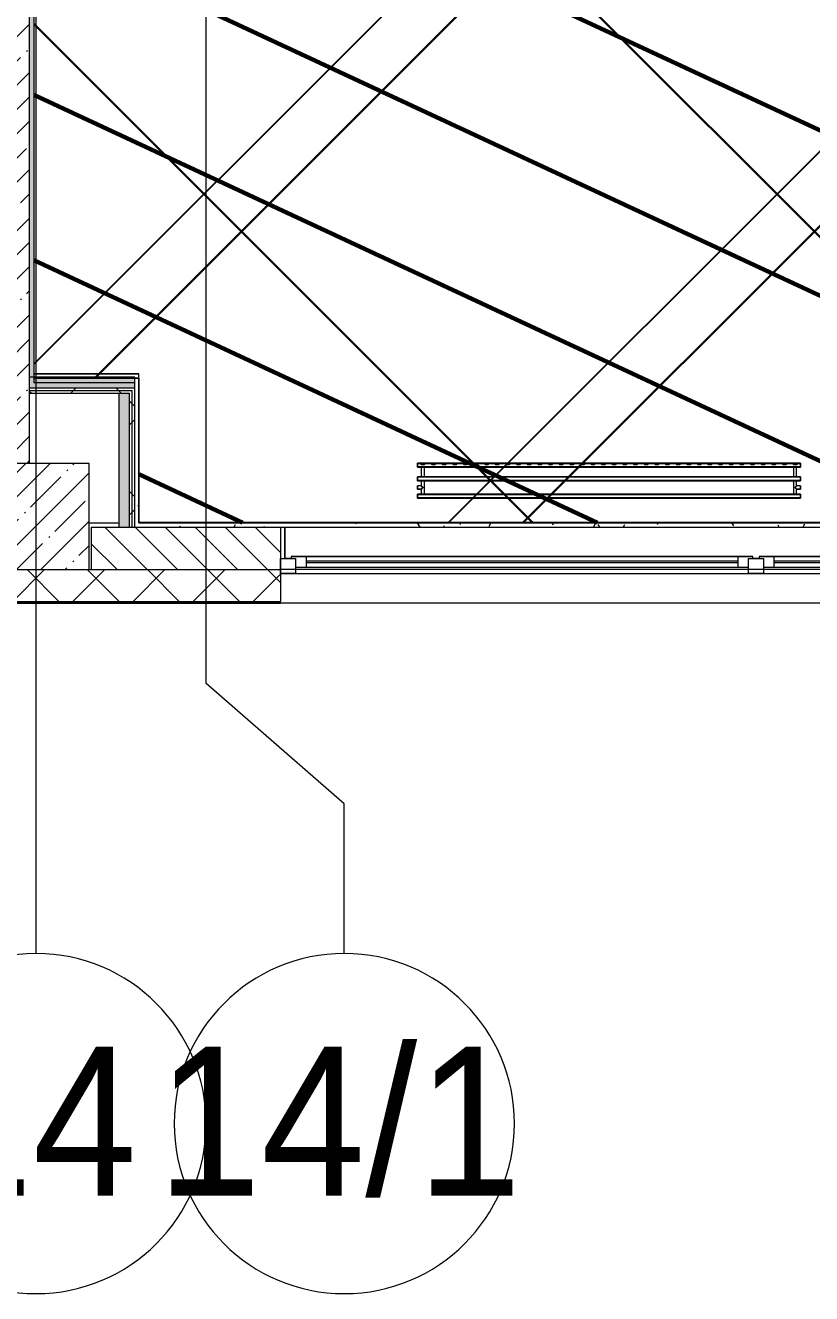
# Model space of a CAD drawing. Header units: millimetres. Extents: x -164500 to 426394, y -23753 to 102118.
# Drawn here: x 196382 to 200079, y -3507 to 2460 of the extents above; entities that cross this region are included whole.
import ezdxf

# ---------------------------------------------------------------- set-up
doc = ezdxf.new("R2010")
doc.units = ezdxf.units.MM
for name, color, linetype, lineweight in [('0) шлифовка', 5, 'Continuous', 60), ('5.3) Л-7 Линолеум 4 вып', 230, 'Continuous', 30), ('A-FLOR', 7, 'Continuous', 9), ('A-GLAZ', 7, 'Continuous', 9), ('A-GLAZ-1', 7, 'Continuous', 5), ('A-WALL', 7, 'Continuous', 5), ('I-WALL', 7, 'Continuous', 5), ('S-COLS', 7, 'Continuous', 9), ('S-COLS-1', 7, 'Continuous', 5), ('Оси', 7, 'Continuous', 9), ('Оси-1', 7, 'Continuous', 20)]:
    doc.layers.add(name, color=color, linetype=linetype, lineweight=lineweight)
for name, color, linetype in [('2) защита вин плитк', 6, 'Continuous'), ('3.1) Наливной пол', 3, 'Continuous'), ('3.2.3) Нал-ой пол 4 вып', 3, 'Continuous')]:
    doc.layers.add(name, color=color, linetype=linetype)
for name, color, linetype, lineweight, true_color in [('A-WALL-1', 9, 'Continuous', 5, 0x808080), ('A-WALL-FNSH-1', 9, 'Continuous', 5, 0x808080), ('M-EQPM-1', 7, 'Continuous', 9, 0xb2b2b2)]:
    doc.layers.add(name, color=color, linetype=linetype, lineweight=lineweight, true_color=true_color)
doc.styles.add('Arial', font='arial.ttf', dxfattribs={"width": 0.9, "height": 700})
pattern_1 = [(0, (148772.123, -0.94), (243.84, 60.96), [20.117, -162.763, 20.117, -162.763, -975.36]), (0, (148772.123, -0.94), (243.84, 60.96), [-365.76, 20.117, -345.643, 20.117, -162.763, -426.72]), (0, (148772.123, -0.94), (243.84, 60.96), [-914.4, 20.117, -101.803, 20.117, -284.683]), (120, (148863.563, 29.54), (-174.71291, 180.691634), [20.117, -162.763, 20.117, -162.763, -975.36]), (120, (148863.563, 29.54), (-174.71291, 180.691634), [-365.76, 20.117, -345.643, 20.117, -162.763, -426.72]), (120, (148863.563, 29.54), (-174.71291, 180.691634), [-914.4, 20.117, -101.803, 20.117, -284.683]), (240, (148894.043, 151.46), (-69.12709, -241.651634), [20.117, -162.763, 20.117, -162.763, -975.36]), (240, (148894.043, 151.46), (-69.12709, -241.651634), [-365.76, 20.117, -345.643, 20.117, -162.763, -426.72]), (240, (148894.043, 151.46), (-69.12709, -241.651634), [-914.4, 20.117, -101.803, 20.117, -284.683])]
pattern_2 = [(45, (148772.12, -0.94), (-212.132, 212.132), []), (135, (148772.12, -0.94), (-212.132, -212.132), [])]
pattern_3 = [(45, (148903.1, 14959), (-1347.04, 1347.04), [])]

# ---------------------------------------------------------------- blocks, each defined once
blk = doc.blocks.new('radiator_prado_classic_z_tip_30_po exemplyaru - Classic Z Тип 30-500-V460-Объем проектирования 2 этажа')
at = {"layer": 'M-EQPM-1'}
for p, q in [((0, 228), (0, 210)), ((1800, 228), (0, 228)), ((0, 210), (0, 228)), ((0, 228), (12.5, 228)), ((0, 210), (1800, 210)), ((17.8, 210), (0, 210)), ((12.5, 228), (37.5, 228)), ((37.5, 228), (12.5, 228)), ((12.5, 228), (37.5, 228)), ((12.5, 228), (17.5, 223)), ((12.5, 228), (17.5, 223)), ((32.5, 223), (17.5, 223)), ((17.5, 223), (32.5, 223)), ((17.5, 210), (17.5, 164)), ((17.5, 210), (17.5, 164)), ((17.8, 210), (17.5, 210)), ((17.5, 210), (17.8, 210)), ((17.8, 210), (17.5, 210)), ((17.5, 210), (32.5, 210)), ((23.1, 210), (17.8, 210)), ((17.8, 210), (18.5, 210)), ((32.2, 210), (17.8, 210)), ((18.5, 210), (21.2, 210)), ((21.2, 210), (25, 210)), ((26.9, 210), (23.1, 210)), ((25, 210), (26.9, 210)), ((30.3, 210), (26.9, 210)), ((26.9, 210), (30.3, 210)), ((31.5, 210), (30.3, 210)), ((30.3, 210), (32.2, 210)), ((32.2, 210), (31.5, 210)), ((32.5, 210), (32.2, 210)), ((32.2, 210), (32.5, 210)), ((32.5, 210), (32.2, 210)), ((1767.8, 210), (32.2, 210)), ((32.5, 223), (37.5, 228)), ((37.5, 228), (32.5, 223)), ((32.5, 164), (32.5, 210)), ((32.5, 164), (32.5, 210)), ((37.5, 228), (62.5, 228)), ((62.5, 228), (87.5, 228)), ((87.5, 228), (62.5, 228)), ((62.5, 228), (87.5, 228)), ((62.5, 228), (67.5, 223)), ((62.5, 228), (67.5, 223)), ((82.5, 223), (67.5, 223)), ((67.5, 223), (82.5, 223)), ((82.5, 223), (87.5, 228)), ((87.5, 228), (82.5, 223)), ((87.5, 228), (112.5, 228)), ((112.5, 228), (137.5, 228)), ((137.5, 228), (112.5, 228)), ((112.5, 228), (137.5, 228)), ((112.5, 228), (117.5, 223)), ((112.5, 228), (117.5, 223)), ((132.5, 223), (117.5, 223)), ((117.5, 223), (132.5, 223)), ((132.5, 223), (137.5, 228)), ((137.5, 228), (132.5, 223)), ((137.5, 228), (162.5, 228)), ((162.5, 228), (187.5, 228)), ((187.5, 228), (162.5, 228)), ((162.5, 228), (187.5, 228)), ((162.5, 228), (167.5, 223)), ((162.5, 228), (167.5, 223)), ((182.5, 223), (167.5, 223)), ((167.5, 223), (182.5, 223)), ((182.5, 223), (187.5, 228)), ((187.5, 228), (182.5, 223)), ((187.5, 228), (212.5, 228)), ((212.5, 228), (237.5, 228)), ((237.5, 228), (212.5, 228)), ((212.5, 228), (237.5, 228)), ((212.5, 228), (217.5, 223)), ((212.5, 228), (217.5, 223)), ((232.5, 223), (217.5, 223)), ((217.5, 223), (232.5, 223)), ((232.5, 223), (237.5, 228)), ((237.5, 228), (232.5, 223)), ((237.5, 228), (262.5, 228)), ((262.5, 228), (287.5, 228)), ((287.5, 228), (262.5, 228)), ((262.5, 228), (287.5, 228)), ((262.5, 228), (267.5, 223)), ((262.5, 228), (267.5, 223)), ((282.5, 223), (267.5, 223)), ((267.5, 223), (282.5, 223)), ((282.5, 223), (287.5, 228)), ((287.5, 228), (282.5, 223)), ((287.5, 228), (312.5, 228)), ((312.5, 228), (337.5, 228)), ((337.5, 228), (312.5, 228)), ((312.5, 228), (337.5, 228)), ((312.5, 228), (317.5, 223)), ((312.5, 228), (317.5, 223)), ((332.5, 223), (317.5, 223)), ((317.5, 223), (332.5, 223)), ((332.5, 223), (337.5, 228)), ((337.5, 228), (332.5, 223)), ((337.5, 228), (362.5, 228)), ((362.5, 228), (387.5, 228)), ((387.5, 228), (362.5, 228)), ((362.5, 228), (387.5, 228)), ((362.5, 228), (367.5, 223)), ((362.5, 228), (367.5, 223)), ((382.5, 223), (367.5, 223)), ((367.5, 223), (382.5, 223)), ((382.5, 223), (387.5, 228)), ((387.5, 228), (382.5, 223)), ((387.5, 228), (412.5, 228)), ((412.5, 228), (437.5, 228)), ((437.5, 228), (412.5, 228)), ((412.5, 228), (437.5, 228)), ((412.5, 228), (417.5, 223)), ((412.5, 228), (417.5, 223)), ((432.5, 223), (417.5, 223)), ((417.5, 223), (432.5, 223)), ((432.5, 223), (437.5, 228)), ((437.5, 228), (432.5, 223)), ((437.5, 228), (462.5, 228)), ((462.5, 228), (487.5, 228)), ((487.5, 228), (462.5, 228)), ((462.5, 228), (487.5, 228)), ((462.5, 228), (467.5, 223)), ((462.5, 228), (467.5, 223)), ((482.5, 223), (467.5, 223)), ((467.5, 223), (482.5, 223)), ((482.5, 223), (487.5, 228)), ((487.5, 228), (482.5, 223)), ((487.5, 228), (512.5, 228)), ((512.5, 228), (537.5, 228)), ((537.5, 228), (512.5, 228)), ((512.5, 228), (537.5, 228)), ((512.5, 228), (517.5, 223)), ((512.5, 228), (517.5, 223)), ((532.5, 223), (517.5, 223)), ((517.5, 223), (532.5, 223)), ((532.5, 223), (537.5, 228)), ((537.5, 228), (532.5, 223)), ((537.5, 228), (562.5, 228)), ((562.5, 228), (587.5, 228)), ((587.5, 228), (562.5, 228)), ((562.5, 228), (587.5, 228)), ((562.5, 228), (567.5, 223)), ((562.5, 228), (567.5, 223)), ((582.5, 223), (567.5, 223)), ((567.5, 223), (582.5, 223)), ((582.5, 223), (587.5, 228)), ((587.5, 228), (582.5, 223)), ((587.5, 228), (612.5, 228)), ((612.5, 228), (637.5, 228)), ((637.5, 228), (612.5, 228)), ((612.5, 228), (637.5, 228)), ((612.5, 228), (617.5, 223)), ((612.5, 228), (617.5, 223)), ((632.5, 223), (617.5, 223)), ((617.5, 223), (632.5, 223)), ((632.5, 223), (637.5, 228)), ((637.5, 228), (632.5, 223)), ((637.5, 228), (662.5, 228)), ((662.5, 228), (687.5, 228)), ((687.5, 228), (662.5, 228)), ((662.5, 228), (687.5, 228)), ((662.5, 228), (667.5, 223)), ((662.5, 228), (667.5, 223)), ((682.5, 223), (667.5, 223)), ((667.5, 223), (682.5, 223)), ((682.5, 223), (687.5, 228)), ((687.5, 228), (682.5, 223)), ((687.5, 228), (712.5, 228)), ((712.5, 228), (737.5, 228)), ((737.5, 228), (712.5, 228)), ((712.5, 228), (737.5, 228)), ((712.5, 228), (717.5, 223)), ((712.5, 228), (717.5, 223)), ((732.5, 223), (717.5, 223)), ((717.5, 223), (732.5, 223)), ((732.5, 223), (737.5, 228)), ((737.5, 228), (732.5, 223)), ((737.5, 228), (762.5, 228)), ((762.5, 228), (787.5, 228)), ((787.5, 228), (762.5, 228)), ((762.5, 228), (787.5, 228)), ((762.5, 228), (767.5, 223)), ((762.5, 228), (767.5, 223)), ((782.5, 223), (767.5, 223)), ((767.5, 223), (782.5, 223)), ((782.5, 223), (787.5, 228)), ((787.5, 228), (782.5, 223)), ((787.5, 228), (812.5, 228)), ((812.5, 228), (837.5, 228)), ((837.5, 228), (812.5, 228)), ((812.5, 228), (837.5, 228)), ((812.5, 228), (817.5, 223)), ((812.5, 228), (817.5, 223)), ((832.5, 223), (817.5, 223)), ((817.5, 223), (832.5, 223)), ((832.5, 223), (837.5, 228)), ((837.5, 228), (832.5, 223)), ((837.5, 228), (862.5, 228)), ((862.5, 228), (887.5, 228)), ((887.5, 228), (862.5, 228)), ((862.5, 228), (887.5, 228)), ((862.5, 228), (867.5, 223)), ((862.5, 228), (867.5, 223)), ((882.5, 223), (867.5, 223)), ((867.5, 223), (882.5, 223)), ((882.5, 223), (887.5, 228)), ((887.5, 228), (882.5, 223)), ((887.5, 228), (912.5, 228)), ((912.5, 228), (937.5, 228)), ((937.5, 228), (912.5, 228)), ((912.5, 228), (937.5, 228)), ((912.5, 228), (917.5, 223)), ((912.5, 228), (917.5, 223)), ((932.5, 223), (917.5, 223)), ((917.5, 223), (932.5, 223)), ((932.5, 223), (937.5, 228)), ((937.5, 228), (932.5, 223)), ((937.5, 228), (962.5, 228)), ((962.5, 228), (987.5, 228)), ((987.5, 228), (962.5, 228)), ((962.5, 228), (987.5, 228)), ((962.5, 228), (967.5, 223)), ((962.5, 228), (967.5, 223)), ((982.5, 223), (967.5, 223)), ((967.5, 223), (982.5, 223)), ((982.5, 223), (987.5, 228)), ((987.5, 228), (982.5, 223)), ((987.5, 228), (1012.5, 228)), ((1012.5, 228), (1037.5, 228)), ((1037.5, 228), (1012.5, 228)), ((1012.5, 228), (1037.5, 228)), ((1012.5, 228), (1017.5, 223)), ((1012.5, 228), (1017.5, 223)), ((1032.5, 223), (1017.5, 223)), ((1017.5, 223), (1032.5, 223)), ((1032.5, 223), (1037.5, 228)), ((1037.5, 228), (1032.5, 223)), ((1037.5, 228), (1062.5, 228)), ((1062.5, 228), (1087.5, 228)), ((1087.5, 228), (1062.5, 228)), ((1062.5, 228), (1087.5, 228)), ((1062.5, 228), (1067.5, 223)), ((1062.5, 228), (1067.5, 223)), ((1082.5, 223), (1067.5, 223)), ((1067.5, 223), (1082.5, 223)), ((1082.5, 223), (1087.5, 228)), ((1087.5, 228), (1082.5, 223)), ((1087.5, 228), (1112.5, 228)), ((1112.5, 228), (1137.5, 228)), ((1137.5, 228), (1112.5, 228)), ((1112.5, 228), (1137.5, 228)), ((1112.5, 228), (1117.5, 223)), ((1112.5, 228), (1117.5, 223)), ((1132.5, 223), (1117.5, 223)), ((1117.5, 223), (1132.5, 223)), ((1132.5, 223), (1137.5, 228)), ((1137.5, 228), (1132.5, 223)), ((1137.5, 228), (1162.5, 228)), ((1162.5, 228), (1187.5, 228)), ((1187.5, 228), (1162.5, 228)), ((1162.5, 228), (1187.5, 228)), ((1162.5, 228), (1167.5, 223)), ((1162.5, 228), (1167.5, 223)), ((1182.5, 223), (1167.5, 223)), ((1167.5, 223), (1182.5, 223)), ((1182.5, 223), (1187.5, 228)), ((1187.5, 228), (1182.5, 223)), ((1187.5, 228), (1212.5, 228)), ((1212.5, 228), (1237.5, 228)), ((1237.5, 228), (1212.5, 228)), ((1212.5, 228), (1237.5, 228)), ((1212.5, 228), (1217.5, 223)), ((1212.5, 228), (1217.5, 223)), ((1232.5, 223), (1217.5, 223)), ((1217.5, 223), (1232.5, 223)), ((1232.5, 223), (1237.5, 228)), ((1237.5, 228), (1232.5, 223)), ((1237.5, 228), (1262.5, 228)), ((1262.5, 228), (1287.5, 228)), ((1287.5, 228), (1262.5, 228)), ((1262.5, 228), (1287.5, 228)), ((1262.5, 228), (1267.5, 223)), ((1262.5, 228), (1267.5, 223)), ((1282.5, 223), (1267.5, 223)), ((1267.5, 223), (1282.5, 223)), ((1282.5, 223), (1287.5, 228)), ((1287.5, 228), (1282.5, 223)), ((1287.5, 228), (1312.5, 228)), ((1312.5, 228), (1337.5, 228)), ((1337.5, 228), (1312.5, 228)), ((1312.5, 228), (1337.5, 228)), ((1312.5, 228), (1317.5, 223)), ((1312.5, 228), (1317.5, 223)), ((1332.5, 223), (1317.5, 223)), ((1317.5, 223), (1332.5, 223)), ((1332.5, 223), (1337.5, 228)), ((1337.5, 228), (1332.5, 223)), ((1337.5, 228), (1362.5, 228)), ((1362.5, 228), (1387.5, 228)), ((1387.5, 228), (1362.5, 228)), ((1362.5, 228), (1387.5, 228)), ((1362.5, 228), (1367.5, 223)), ((1362.5, 228), (1367.5, 223)), ((1382.5, 223), (1367.5, 223)), ((1367.5, 223), (1382.5, 223)), ((1382.5, 223), (1387.5, 228)), ((1387.5, 228), (1382.5, 223)), ((1387.5, 228), (1412.5, 228)), ((1412.5, 228), (1437.5, 228)), ((1437.5, 228), (1412.5, 228)), ((1412.5, 228), (1437.5, 228)), ((1412.5, 228), (1417.5, 223)), ((1412.5, 228), (1417.5, 223)), ((1432.5, 223), (1417.5, 223)), ((1417.5, 223), (1432.5, 223)), ((1432.5, 223), (1437.5, 228)), ((1437.5, 228), (1432.5, 223)), ((1437.5, 228), (1462.5, 228)), ((1462.5, 228), (1487.5, 228)), ((1487.5, 228), (1462.5, 228)), ((1462.5, 228), (1487.5, 228)), ((1462.5, 228), (1467.5, 223)), ((1462.5, 228), (1467.5, 223)), ((1482.5, 223), (1467.5, 223)), ((1467.5, 223), (1482.5, 223)), ((1482.5, 223), (1487.5, 228)), ((1487.5, 228), (1482.5, 223)), ((1487.5, 228), (1512.5, 228)), ((1512.5, 228), (1537.5, 228)), ((1537.5, 228), (1512.5, 228)), ((1512.5, 228), (1537.5, 228)), ((1512.5, 228), (1517.5, 223)), ((1512.5, 228), (1517.5, 223)), ((1532.5, 223), (1517.5, 223)), ((1517.5, 223), (1532.5, 223)), ((1532.5, 223), (1537.5, 228)), ((1537.5, 228), (1532.5, 223)), ((1537.5, 228), (1562.5, 228)), ((1562.5, 228), (1587.5, 228)), ((1587.5, 228), (1562.5, 228)), ((1562.5, 228), (1587.5, 228)), ((1562.5, 228), (1567.5, 223)), ((1562.5, 228), (1567.5, 223)), ((1582.5, 223), (1567.5, 223)), ((1567.5, 223), (1582.5, 223)), ((1582.5, 223), (1587.5, 228)), ((1587.5, 228), (1582.5, 223)), ((1587.5, 228), (1610.9, 228)), ((1612.5, 228), (1637.5, 228)), ((1637.5, 228), (1612.5, 228)), ((1612.5, 228), (1637.5, 228)), ((1612.5, 228), (1617.5, 223)), ((1612.5, 228), (1617.5, 223)), ((1632.5, 223), (1617.5, 223)), ((1617.5, 223), (1632.5, 223)), ((1632.5, 223), (1637.5, 228)), ((1637.5, 228), (1632.5, 223)), ((1637.5, 228), (1662.5, 228)), ((1662.5, 228), (1687.5, 228)), ((1687.5, 228), (1662.5, 228)), ((1662.5, 228), (1687.5, 228)), ((1662.5, 228), (1667.5, 223)), ((1662.5, 228), (1667.5, 223)), ((1682.5, 223), (1667.5, 223)), ((1667.5, 223), (1682.5, 223)), ((1682.5, 223), (1687.5, 228)), ((1687.5, 228), (1682.5, 223)), ((1687.5, 228), (1712.5, 228)), ((1712.5, 228), (1737.5, 228)), ((1737.5, 228), (1712.5, 228)), ((1712.5, 228), (1737.5, 228)), ((1712.5, 228), (1717.5, 223)), ((1712.5, 228), (1717.5, 223)), ((1732.5, 223), (1717.5, 223)), ((1717.5, 223), (1732.5, 223)), ((1732.5, 223), (1737.5, 228)), ((1737.5, 228), (1732.5, 223)), ((1737.5, 228), (1762.5, 228)), ((1762.5, 228), (1787.5, 228)), ((1787.5, 228), (1762.5, 228)), ((1762.5, 228), (1787.5, 228)), ((1762.5, 228), (1767.5, 223)), ((1762.5, 228), (1767.5, 223)), ((1782.5, 223), (1767.5, 223)), ((1767.5, 223), (1782.5, 223)), ((1767.5, 210), (1767.5, 164)), ((1767.5, 210), (1767.5, 164)), ((1767.8, 210), (1767.5, 210)), ((1767.5, 210), (1782.5, 210)), ((1767.8, 210), (1767.5, 210)), ((1767.5, 210), (1767.8, 210)), ((1778.7, 210), (1767.8, 210)), ((1768.5, 210), (1767.8, 210)), ((1767.8, 210), (1768.5, 210)), ((1769.7, 210), (1768.5, 210)), ((1768.5, 210), (1769.7, 210)), ((1771.2, 210), (1769.7, 210)), ((1769.7, 210), (1773.1, 210)), ((1775, 210), (1771.2, 210)), ((1773.1, 210), (1776.9, 210)), ((1778.7, 210), (1775, 210)), ((1776.9, 210), (1782.2, 210)), ((1781.5, 210), (1778.7, 210)), ((1781.5, 210), (1778.7, 210)), ((1782.2, 210), (1781.5, 210)), ((1782.2, 210), (1781.5, 210)), ((1782.5, 210), (1782.2, 210)), ((1782.5, 210), (1782.2, 210)), ((1782.2, 210), (1782.5, 210)), ((1800, 210), (1782.2, 210)), ((1782.5, 223), (1787.5, 228)), ((1787.5, 228), (1782.5, 223)), ((1782.5, 164), (1782.5, 210)), ((1782.5, 164), (1782.5, 210)), ((1787.5, 228), (1800, 228)), ((1800, 210), (1800, 228)), ((1800, 228), (1800, 210)), ((1800, 164), (0, 164)), ((0, 164), (0, 146)), ((0, 146), (0, 164)), ((0, 164), (17.8, 164)), ((0, 146), (1800, 146)), ((18.5, 146), (0, 146)), ((17.5, 121.5), (0, 121.5)), ((17.5, 121.5), (0, 121.5)), ((0, 121.5), (0, 120.5)), ((0, 106.5), (0, 121.5)), ((0, 120.5), (0, 107.5)), ((0, 120.5), (0, 119.3)), ((0, 114), (0, 120.5)), ((0, 120.5), (0, 120.5)), ((17.8, 164), (17.5, 164)), ((17.5, 164), (17.8, 164)), ((17.8, 164), (17.5, 164)), ((17.5, 164), (32.5, 164)), ((17.5, 146), (17.5, 121.5)), ((17.5, 146), (17.5, 121.5)), ((17.5, 146), (18.5, 146)), ((18.5, 146), (17.5, 146)), ((17.5, 146), (18.5, 146)), ((32.5, 146), (17.5, 146)), ((18.5, 164), (17.8, 164)), ((17.8, 164), (32.2, 164)), ((19.7, 164), (17.8, 164)), ((21.2, 164), (18.5, 164)), ((18.5, 146), (19.7, 146)), ((32.2, 146), (18.5, 146)), ((18.5, 146), (32.2, 146)), ((32.2, 164), (19.7, 164)), ((19.7, 146), (23.1, 146)), ((25, 164), (21.2, 164)), ((23.1, 146), (26.9, 146)), ((28.7, 164), (25, 164)), ((26.9, 146), (30.3, 146)), ((31.5, 164), (28.7, 164)), ((30.3, 146), (32.2, 146)), ((32.2, 164), (31.5, 164)), ((32.5, 164), (32.2, 164)), ((32.2, 164), (32.5, 164)), ((32.5, 164), (32.2, 164)), ((32.2, 164), (1767.8, 164)), ((32.2, 146), (32.5, 146)), ((32.5, 146), (32.2, 146)), ((32.2, 146), (32.5, 146)), ((1767.8, 146), (32.2, 146)), ((32.5, 82), (32.5, 146)), ((32.5, 82), (32.5, 146)), ((1767.8, 164), (1767.5, 164)), ((1767.5, 164), (1782.5, 164)), ((1767.8, 164), (1767.5, 164)), ((1767.5, 164), (1767.8, 164)), ((1767.5, 146), (1767.5, 82)), ((1767.5, 146), (1767.5, 82)), ((1767.5, 146), (1767.8, 146)), ((1782.5, 146), (1767.5, 146)), ((1767.5, 146), (1767.8, 146)), ((1767.8, 146), (1767.5, 146)), ((1769.7, 164), (1767.8, 164)), ((1773.1, 164), (1767.8, 164)), ((1767.8, 164), (1782.2, 164)), ((1767.8, 146), (1771.2, 146)), ((1767.8, 146), (1768.5, 146)), ((1781.5, 146), (1767.8, 146)), ((1768.5, 146), (1769.7, 146)), ((1782.2, 164), (1769.7, 164)), ((1769.7, 146), (1773.1, 146)), ((1771.2, 146), (1775, 146)), ((1776.9, 164), (1773.1, 164)), ((1773.1, 146), (1775, 146)), ((1775, 146), (1780.3, 146)), ((1775, 146), (1776.9, 146)), ((1778.7, 164), (1776.9, 164)), ((1776.9, 146), (1780.3, 146)), ((1780.3, 164), (1778.7, 164)), ((1781.5, 164), (1780.3, 164)), ((1780.3, 146), (1781.5, 146)), ((1780.3, 146), (1781.5, 146)), ((1782.2, 164), (1781.5, 164)), ((1781.5, 146), (1782.5, 146)), ((1781.5, 146), (1782.5, 146)), ((1782.5, 146), (1781.5, 146)), ((1800, 146), (1781.5, 146)), ((1782.5, 164), (1782.2, 164)), ((1782.5, 164), (1782.2, 164)), ((1782.2, 164), (1782.5, 164)), ((1782.2, 164), (1800, 164)), ((1782.5, 121.5), (1782.5, 146)), ((1782.5, 121.5), (1782.5, 146)), ((1800, 121.5), (1782.5, 121.5)), ((1800, 121.5), (1782.5, 121.5)), ((1800, 146), (1800, 164)), ((1800, 164), (1800, 146)), ((1800, 121.5), (1800, 106.5)), ((1800, 120.5), (1800, 121.5)), ((1800, 121.5), (1800, 120.5)), ((1800, 120.5), (1800, 121.5)), ((1800, 107.5), (1800, 120.5)), ((1800, 120.5), (1800, 107.5)), ((1800, 107.5), (1800, 120.5)), ((0, 119.3), (0, 117.8)), ((0, 117.8), (0, 114)), ((0, 114), (0, 110.3)), ((0, 107.5), (0, 114)), ((0, 110.3), (0, 108.7)), ((0, 108.7), (0, 107.5)), ((0, 107.5), (0, 106.5)), ((0, 107.5), (0, 107.5)), ((0, 106.5), (17.5, 106.5)), ((0, 106.5), (17.5, 106.5)), ((1800, 82), (0, 82)), ((0, 82), (0, 64)), ((0, 64), (0, 82)), ((0, 82), (18.5, 82)), ((1800, 64), (0, 64)), ((0, 64), (1800, 64)), ((17.5, 106.5), (17.5, 82)), ((17.5, 106.5), (17.5, 82)), ((18.5, 82), (17.5, 82)), ((17.5, 82), (18.5, 82)), ((18.5, 82), (17.5, 82)), ((17.5, 82), (32.5, 82)), ((19.7, 82), (18.5, 82)), ((18.5, 82), (19.7, 82)), ((32.2, 82), (18.5, 82)), ((23.1, 82), (19.7, 82)), ((19.7, 82), (25, 82)), ((26.9, 82), (23.1, 82)), ((25, 82), (30.3, 82)), ((30.3, 82), (26.9, 82)), ((32.2, 82), (30.3, 82)), ((30.3, 82), (32.2, 82)), ((32.5, 82), (32.2, 82)), ((32.2, 82), (32.5, 82)), ((32.5, 82), (32.2, 82)), ((32.2, 82), (1767.8, 82)), ((1767.8, 82), (1767.5, 82)), ((1767.5, 82), (1782.5, 82)), ((1767.8, 82), (1767.5, 82)), ((1767.5, 82), (1767.8, 82)), ((1778.7, 82), (1767.8, 82)), ((1769.7, 82), (1767.8, 82)), ((1767.8, 82), (1781.5, 82)), ((1773.1, 82), (1769.7, 82)), ((1778.7, 82), (1773.1, 82)), ((1781.5, 82), (1778.7, 82)), ((1780.3, 82), (1778.7, 82)), ((1781.5, 82), (1780.3, 82)), ((1782.5, 82), (1781.5, 82)), ((1782.5, 82), (1781.5, 82)), ((1781.5, 82), (1782.5, 82)), ((1781.5, 82), (1800, 82)), ((1782.5, 82), (1782.5, 106.5)), ((1782.5, 106.5), (1800, 106.5)), ((1782.5, 82), (1782.5, 106.5)), ((1782.5, 106.5), (1800, 106.5)), ((1800, 106.5), (1800, 107.5)), ((1800, 107.5), (1800, 106.5)), ((1800, 106.5), (1800, 107.5)), ((1800, 64), (1800, 82)), ((1800, 82), (1800, 64))]:
    blk.add_line(p, q, dxfattribs=at)
for points, knots in [([(18.5, 120.5), (18.4, 120.6), (18.3, 120.7), (18.1, 120.9), (17.9, 121.1), (17.8, 121.2), (17.7, 121.3), (17.5, 121.5), (17.5, 121.5), (17.5, 121.5)], [0.7142857, 0.7142857, 0.7142857, 0.7142857, 0.75, 0.7857143, 0.8214286, 0.8571429, 0.8928571, 0.9285714, 1, 1, 1, 1]), ([(17.5, 121.5), (17.5, 121.5), (17.5, 121.5), (17.7, 121.3), (17.8, 121.2), (17.9, 121.1), (18.1, 120.9), (18.3, 120.7), (18.4, 120.6), (18.5, 120.5)], [0, 0, 0, 0, 0.0714286, 0.1071429, 0.1428571, 0.1785714, 0.2142857, 0.25, 0.2857143, 0.2857143, 0.2857143, 0.2857143]), ([(17.5, 121.5), (17.5, 121.5), (17.5, 121.5), (17.7, 121.3), (17.8, 121.2), (17.9, 121.1), (18.1, 120.9), (18.3, 120.7), (18.4, 120.6), (18.5, 120.5)], [0, 0, 0, 0, 0.0714286, 0.1071429, 0.1428571, 0.1785714, 0.2142857, 0.25, 0.2857143, 0.2857143, 0.2857143, 0.2857143]), ([(25, 114), (24.5, 114.5), (23.6, 115.4), (22.4, 116.6), (21.6, 117.4), (21.1, 117.9), (20.8, 118.2), (20.5, 118.5), (20.2, 118.8), (19.8, 119.1), (19.6, 119.4), (19.3, 119.7), (19, 120), (18.7, 120.3), (18.5, 120.5), (18.3, 120.7), (18.1, 120.9), (17.9, 121.1), (17.8, 121.2), (17.7, 121.3), (17.5, 121.5), (17.5, 121.5), (17.5, 121.5)], [0, 0, 0, 0, 0.142857, 0.285714, 0.357143, 0.392857, 0.428571, 0.464286, 0.5, 0.535714, 0.571429, 0.607143, 0.642857, 0.678571, 0.714286, 0.75, 0.785714, 0.821429, 0.857143, 0.892857, 0.928571, 1, 1, 1, 1]), ([(19.6, 119.4), (19.7, 119.3), (19.9, 119.2), (20.3, 118.7), (20.7, 118.3), (21.1, 117.9), (21.6, 117.4), (21.9, 117.1), (22.1, 116.9)], [0.4285714, 0.4285714, 0.4285714, 0.4285714, 0.4642857, 0.5, 0.5714286, 0.6071429, 0.6428571, 0.7142857, 0.7142857, 0.7142857, 0.7142857]), ([(19.6, 119.4), (19.7, 119.3), (19.8, 119.1), (20.3, 118.7), (20.7, 118.3), (21.1, 117.9), (21.6, 117.4), (21.9, 117.1), (22.1, 116.9)], [0.4285714, 0.4285714, 0.4285714, 0.4285714, 0.4642857, 0.5, 0.5714286, 0.6071429, 0.6428571, 0.7142857, 0.7142857, 0.7142857, 0.7142857]), ([(1775, 114), (1775.5, 114.5), (1776.4, 115.4), (1777.6, 116.6), (1778.4, 117.4), (1778.9, 117.9), (1779.2, 118.2), (1779.5, 118.5), (1779.8, 118.8), (1780.1, 119.2), (1780.4, 119.4), (1780.7, 119.7), (1781, 120), (1781.3, 120.3), (1781.5, 120.5), (1781.7, 120.7), (1781.9, 120.9), (1782.1, 121.1), (1782.2, 121.2), (1782.3, 121.3), (1782.5, 121.5), (1782.5, 121.5), (1782.5, 121.5)], [0, 0, 0, 0, 0.142857, 0.285714, 0.357143, 0.392857, 0.428571, 0.464286, 0.5, 0.535714, 0.571429, 0.607143, 0.642857, 0.678571, 0.714286, 0.75, 0.785714, 0.821429, 0.857143, 0.892857, 0.928571, 1, 1, 1, 1]), ([(1780.4, 119.4), (1780.3, 119.3), (1780.1, 119.2), (1779.7, 118.7), (1779.3, 118.3), (1778.9, 117.9), (1778.4, 117.4), (1778.1, 117.1), (1777.9, 116.9)], [0.4285714, 0.4285714, 0.4285714, 0.4285714, 0.4642857, 0.5, 0.5714286, 0.6071429, 0.6428571, 0.7142857, 0.7142857, 0.7142857, 0.7142857]), ([(1777.9, 116.9), (1778.1, 117.1), (1778.4, 117.4), (1778.9, 117.9), (1779.2, 118.2), (1779.5, 118.5), (1779.8, 118.8), (1780.1, 119.2), (1780.3, 119.3), (1780.4, 119.4)], [0.2857143, 0.2857143, 0.2857143, 0.2857143, 0.3571429, 0.3928571, 0.4285714, 0.4642857, 0.5, 0.5357143, 0.5714286, 0.5714286, 0.5714286, 0.5714286]), ([(1780.4, 119.4), (1780.3, 119.3), (1780.1, 119.2), (1779.7, 118.7), (1779.4, 118.4), (1779.2, 118.2)], [0.4285714, 0.4285714, 0.4285714, 0.4285714, 0.4642857, 0.5, 0.5714286, 0.5714286, 0.5714286, 0.5714286]), ([(1782.5, 121.5), (1782.5, 121.5), (1782.5, 121.5), (1782.3, 121.3), (1782.2, 121.2), (1782.1, 121.1), (1781.9, 120.9), (1781.7, 120.7), (1781.6, 120.6), (1781.5, 120.5)], [0, 0, 0, 0, 0.0714286, 0.1071429, 0.1428571, 0.1785714, 0.2142857, 0.25, 0.2857143, 0.2857143, 0.2857143, 0.2857143]), ([(1782.5, 121.5), (1782.5, 121.5), (1782.5, 121.5), (1782.3, 121.3), (1782.2, 121.2), (1782.1, 121.1), (1781.9, 120.9), (1781.7, 120.7), (1781.6, 120.6), (1781.5, 120.5)], [0, 0, 0, 0, 0.0714286, 0.1071429, 0.1428571, 0.1785714, 0.2142857, 0.25, 0.2857143, 0.2857143, 0.2857143, 0.2857143]), ([(1781.5, 120.5), (1781.6, 120.6), (1781.7, 120.7), (1781.9, 120.9), (1782.1, 121.1), (1782.2, 121.2), (1782.3, 121.3), (1782.5, 121.5), (1782.5, 121.5), (1782.5, 121.5)], [0.7142857, 0.7142857, 0.7142857, 0.7142857, 0.75, 0.7857143, 0.8214286, 0.8571429, 0.8928571, 0.9285714, 1, 1, 1, 1]), ([(17.5, 106.5), (17.5, 106.5), (17.5, 106.5), (17.7, 106.7), (17.8, 106.8), (17.9, 106.9), (18.1, 107.1), (18.3, 107.3), (18.5, 107.5), (18.7, 107.7), (19, 108), (19.3, 108.3), (19.6, 108.6), (19.8, 108.9), (20.3, 109.3), (20.7, 109.7), (21.1, 110.1), (21.6, 110.6), (22.4, 111.4), (23.6, 112.6), (24.5, 113.5), (25, 114)], [0, 0, 0, 0, 0.071429, 0.107143, 0.142857, 0.178571, 0.214286, 0.25, 0.285714, 0.321429, 0.357143, 0.392857, 0.428571, 0.464286, 0.5, 0.571429, 0.607143, 0.642857, 0.714286, 0.857143, 1, 1, 1, 1]), ([(17.5, 106.5), (17.5, 106.5), (17.5, 106.5), (17.7, 106.7), (17.8, 106.8), (17.9, 106.9), (18.1, 107.1), (18.3, 107.3), (18.4, 107.4), (18.5, 107.5)], [0, 0, 0, 0, 0.0714286, 0.1071429, 0.1428571, 0.1785714, 0.2142857, 0.25, 0.2857143, 0.2857143, 0.2857143, 0.2857143]), ([(18.5, 107.5), (18.4, 107.4), (18.3, 107.3), (18.1, 107.1), (17.9, 106.9), (17.8, 106.8), (17.7, 106.7), (17.5, 106.5), (17.5, 106.5), (17.5, 106.5)], [0.7142857, 0.7142857, 0.7142857, 0.7142857, 0.75, 0.7857143, 0.8214286, 0.8571429, 0.8928571, 0.9285714, 1, 1, 1, 1]), ([(18.5, 107.5), (18.4, 107.4), (18.3, 107.3), (18.1, 107.1), (17.9, 106.9), (17.8, 106.8), (17.7, 106.7), (17.5, 106.5), (17.5, 106.5), (17.5, 106.5)], [0.7142857, 0.7142857, 0.7142857, 0.7142857, 0.75, 0.7857143, 0.8214286, 0.8571429, 0.8928571, 0.9285714, 1, 1, 1, 1]), ([(22.1, 111.1), (21.9, 110.9), (21.6, 110.6), (21.1, 110.1), (20.8, 109.8), (20.5, 109.5), (20.2, 109.2), (19.8, 108.9), (19.7, 108.7), (19.6, 108.6)], [0.2857143, 0.2857143, 0.2857143, 0.2857143, 0.3571429, 0.3928571, 0.4285714, 0.4642857, 0.5, 0.5357143, 0.5714286, 0.5714286, 0.5714286, 0.5714286]), ([(19.6, 108.6), (19.7, 108.7), (19.9, 108.8), (20.3, 109.3), (20.6, 109.6), (20.8, 109.8)], [0.4285714, 0.4285714, 0.4285714, 0.4285714, 0.4642857, 0.5, 0.5714286, 0.5714286, 0.5714286, 0.5714286]), ([(22.1, 116.9), (21.9, 117.1), (21.6, 117.4), (21.1, 117.9), (20.9, 118.1), (20.8, 118.2)], [0.2857143, 0.2857143, 0.2857143, 0.2857143, 0.3571429, 0.3928571, 0.4285714, 0.4285714, 0.4285714, 0.4285714]), ([(20.8, 109.8), (20.9, 109.9), (21.1, 110.1), (21.6, 110.6), (21.9, 110.9), (22.1, 111.1)], [0.5714286, 0.5714286, 0.5714286, 0.5714286, 0.6071429, 0.6428571, 0.7142857, 0.7142857, 0.7142857, 0.7142857]), ([(22.1, 111.1), (21.9, 110.9), (21.6, 110.6), (21.1, 110.1), (20.9, 109.9), (20.8, 109.8)], [0.2857143, 0.2857143, 0.2857143, 0.2857143, 0.3571429, 0.3928571, 0.4285714, 0.4285714, 0.4285714, 0.4285714]), ([(1782.5, 106.5), (1782.5, 106.5), (1782.5, 106.5), (1782.3, 106.7), (1782.2, 106.8), (1782.1, 106.9), (1781.9, 107.1), (1781.7, 107.3), (1781.5, 107.5), (1781.3, 107.7), (1781, 108), (1780.7, 108.3), (1780.4, 108.6), (1780.1, 108.8), (1779.7, 109.3), (1779.3, 109.7), (1778.9, 110.1), (1778.4, 110.6), (1777.6, 111.4), (1776.4, 112.6), (1775.5, 113.5), (1775, 114)], [0, 0, 0, 0, 0.071429, 0.107143, 0.142857, 0.178571, 0.214286, 0.25, 0.285714, 0.321429, 0.357143, 0.392857, 0.428571, 0.464286, 0.5, 0.571429, 0.607143, 0.642857, 0.714286, 0.857143, 1, 1, 1, 1]), ([(1779.2, 118.2), (1779.1, 118.1), (1778.9, 117.9), (1778.4, 117.4), (1778.1, 117.1), (1777.9, 116.9)], [0.5714286, 0.5714286, 0.5714286, 0.5714286, 0.6071429, 0.6428571, 0.7142857, 0.7142857, 0.7142857, 0.7142857]), ([(1777.9, 111.1), (1778.1, 110.9), (1778.4, 110.6), (1778.9, 110.1), (1779.2, 109.8), (1779.5, 109.5), (1779.8, 109.2), (1780.1, 108.8), (1780.3, 108.7), (1780.4, 108.6)], [0.2857143, 0.2857143, 0.2857143, 0.2857143, 0.3571429, 0.3928571, 0.4285714, 0.4642857, 0.5, 0.5357143, 0.5714286, 0.5714286, 0.5714286, 0.5714286]), ([(1777.9, 111.1), (1778.1, 110.9), (1778.4, 110.6), (1778.9, 110.1), (1779.2, 109.8), (1779.5, 109.5), (1779.8, 109.2), (1780.1, 108.8), (1780.3, 108.7), (1780.4, 108.6)], [0.2857143, 0.2857143, 0.2857143, 0.2857143, 0.3571429, 0.3928571, 0.4285714, 0.4642857, 0.5, 0.5357143, 0.5714286, 0.5714286, 0.5714286, 0.5714286]), ([(1780.4, 108.6), (1780.3, 108.7), (1780.1, 108.8), (1779.7, 109.3), (1779.3, 109.7), (1778.9, 110.1), (1778.4, 110.6), (1778.1, 110.9), (1777.9, 111.1)], [0.4285714, 0.4285714, 0.4285714, 0.4285714, 0.4642857, 0.5, 0.5714286, 0.6071429, 0.6428571, 0.7142857, 0.7142857, 0.7142857, 0.7142857]), ([(1781.5, 107.5), (1781.6, 107.4), (1781.7, 107.3), (1781.9, 107.1), (1782.1, 106.9), (1782.2, 106.8), (1782.3, 106.7), (1782.5, 106.5), (1782.5, 106.5), (1782.5, 106.5)], [0.7142857, 0.7142857, 0.7142857, 0.7142857, 0.75, 0.7857143, 0.8214286, 0.8571429, 0.8928571, 0.9285714, 1, 1, 1, 1]), ([(1781.5, 107.5), (1781.6, 107.4), (1781.7, 107.3), (1781.9, 107.1), (1782.1, 106.9), (1782.2, 106.8), (1782.3, 106.7), (1782.5, 106.5), (1782.5, 106.5), (1782.5, 106.5)], [0.7142857, 0.7142857, 0.7142857, 0.7142857, 0.75, 0.7857143, 0.8214286, 0.8571429, 0.8928571, 0.9285714, 1, 1, 1, 1]), ([(1782.5, 106.5), (1782.5, 106.5), (1782.5, 106.5), (1782.3, 106.7), (1782.2, 106.8), (1782.1, 106.9), (1781.9, 107.1), (1781.7, 107.3), (1781.6, 107.4), (1781.5, 107.5)], [0, 0, 0, 0, 0.0714286, 0.1071429, 0.1428571, 0.1785714, 0.2142857, 0.25, 0.2857143, 0.2857143, 0.2857143, 0.2857143])]:
    blk.add_open_spline(points, degree=3, knots=knots, dxfattribs=at)
for points in [[(19.6, 119.4), (19.5, 119.5), (19.3, 119.7), (19, 120), (18.7, 120.3), (18.6, 120.4), (18.5, 120.5)], [(18.5, 120.5), (18.6, 120.4), (18.7, 120.3), (19, 120), (19.3, 119.7), (19.5, 119.5), (19.6, 119.4)], [(18.5, 120.5), (18.6, 120.4), (18.7, 120.3), (19, 120), (19.3, 119.7), (19.5, 119.5), (19.6, 119.4)], [(20.8, 118.2), (20.7, 118.3), (20.5, 118.5), (20.2, 118.8), (19.9, 119.2), (19.7, 119.3), (19.6, 119.4)], [(1781.5, 120.5), (1781.4, 120.4), (1781.3, 120.3), (1781, 120), (1780.7, 119.7), (1780.5, 119.5), (1780.4, 119.4)], [(1781.5, 120.5), (1781.4, 120.4), (1781.3, 120.3), (1781, 120), (1780.7, 119.7), (1780.5, 119.5), (1780.4, 119.4)], [(1780.4, 119.4), (1780.5, 119.5), (1780.7, 119.7), (1781, 120), (1781.3, 120.3), (1781.4, 120.4), (1781.5, 120.5)], [(18.5, 107.5), (18.6, 107.6), (18.7, 107.7), (19, 108), (19.3, 108.3), (19.5, 108.5), (19.6, 108.6)], [(19.6, 108.6), (19.5, 108.5), (19.3, 108.3), (19, 108), (18.7, 107.7), (18.6, 107.6), (18.5, 107.5)], [(19.6, 108.6), (19.5, 108.5), (19.3, 108.3), (19, 108), (18.7, 107.7), (18.6, 107.6), (18.5, 107.5)], [(20.8, 109.8), (20.7, 109.7), (20.5, 109.5), (20.2, 109.2), (19.9, 108.8), (19.7, 108.7), (19.6, 108.6)], [(25, 114), (24.5, 114.5), (23.6, 115.4), (22.6, 116.4), (22.1, 116.9)], [(22.1, 116.9), (22.6, 116.4), (23.6, 115.4), (24.5, 114.5), (25, 114)], [(22.1, 116.9), (22.6, 116.4), (23.6, 115.4), (24.5, 114.5), (25, 114)], [(22.1, 111.1), (22.6, 111.6), (23.6, 112.6), (24.5, 113.5), (25, 114)], [(25, 114), (24.5, 113.5), (23.6, 112.6), (22.6, 111.6), (22.1, 111.1)], [(25, 114), (24.5, 113.5), (23.6, 112.6), (22.6, 111.6), (22.1, 111.1)], [(1777.9, 116.9), (1777.4, 116.4), (1776.4, 115.4), (1775.5, 114.5), (1775, 114)], [(1777.9, 116.9), (1777.4, 116.4), (1776.4, 115.4), (1775.5, 114.5), (1775, 114)], [(1775, 114), (1775.5, 114.5), (1776.4, 115.4), (1777.4, 116.4), (1777.9, 116.9)], [(1775, 114), (1775.5, 113.5), (1776.4, 112.6), (1777.4, 111.6), (1777.9, 111.1)], [(1775, 114), (1775.5, 113.5), (1776.4, 112.6), (1777.4, 111.6), (1777.9, 111.1)], [(1777.9, 111.1), (1777.4, 111.6), (1776.4, 112.6), (1775.5, 113.5), (1775, 114)], [(1780.4, 108.6), (1780.5, 108.5), (1780.7, 108.3), (1781, 108), (1781.3, 107.7), (1781.4, 107.6), (1781.5, 107.5)], [(1780.4, 108.6), (1780.5, 108.5), (1780.7, 108.3), (1781, 108), (1781.3, 107.7), (1781.4, 107.6), (1781.5, 107.5)], [(1781.5, 107.5), (1781.4, 107.6), (1781.3, 107.7), (1781, 108), (1780.7, 108.3), (1780.5, 108.5), (1780.4, 108.6)]]:
    blk.add_open_spline(points, degree=3, dxfattribs=at)
blk = doc.blocks.new('BSC_Колонна _Прямоугольная - 500х500-V287-Объем проектирования 2 этажа')
at = {"layer": 'S-COLS-1'}
h = blk.add_hatch(dxfattribs=at)
h.set_pattern_fill('FP_13', color=256, style=0, pattern_type=2)
h.set_pattern_definition([(45, (-47660, -150), (-114.04925, 114.04925), []), (45, (-47545.95, -150), (-114.04925, 114.04925), [201.613, -40.323, 6.706, -33.617])])
h.paths.add_polyline_path([(250, -250), (250, 250), (-250, 250), (-250, -250), (152.6, -250)])
for p, q in [((250, 250), (-250, 250)), ((-250, 250), (-250, -250)), ((250, -250), (250, 250)), ((-250, -250), (250, -250))]:
    blk.add_line(p, q, dxfattribs=at)
blk = doc.blocks.new('120_Окно_СКБ_2Ст - 120_Окно_СКБ_2Ст 3100х2500 _мал_ створка слева-2_-V320-Объем проектирования 2 этажа')
at = {"layer": 'A-GLAZ'}
for p, q in [((-1550, -127), (-1550, -57)), ((-1550, -57), (-1480, -57)), ((-1480, -57), (-1480, -127)), ((-720, -127), (-720, -57)), ((-720, -57), (-650, -57)), ((-650, -57), (-650, -127)), ((1480, -127), (1480, -57)), ((1480, -57), (1550, -57)), ((1550, -57), (1550, -127)), ((-720, -87), (-1480, -87)), ((-1480, -87), (-1480, -127)), ((-1430, -137), (-1430, -87)), ((-770, -137), (-770, -87)), ((-720, -127), (-720, -87)), ((1480, -87), (-650, -87)), ((-650, -87), (-650, -127)), ((-600, -137), (-600, -87)), ((1430, -137), (1430, -87)), ((1480, -127), (1480, -87)), ((-1480, -127), (-1550, -127)), ((-1480, -127), (-1500, -127)), ((-1500, -127), (-1500, -137)), ((-1500, -137), (-700, -137)), ((-700, -137), (-1500, -137)), ((-650, -127), (-720, -127)), ((-700, -127), (-720, -127)), ((-700, -137), (-700, -127)), ((-650, -127), (-670, -127)), ((-670, -127), (-670, -137)), ((-670, -137), (1500, -137)), ((1500, -137), (-670, -137)), ((1550, -127), (1480, -127)), ((1500, -127), (1480, -127)), ((1500, -137), (1500, -127))]:
    blk.add_line(p, q, dxfattribs=at)
at = {"layer": 'A-GLAZ-1'}
for p, q in [((1550, -57), (-1550, -57)), ((-1430, -107), (-770, -107)), ((-770, -117), (-1430, -117)), ((-600, -107), (1430, -107)), ((1430, -117), (-600, -117)), ((-1550, -127), (-1500, -127)), ((-700, -127), (-670, -127)), ((1500, -127), (1530, -127))]:
    blk.add_line(p, q, dxfattribs=at)
blk = doc.blocks.new('Ось сетки - D8-29747960-Объем проектирования 2 этажа')
at = {"layer": 'Оси-1'}
for start, end in [(360, 180), (180, 360)]:
    blk.add_arc((0, 0), 4, start, end, dxfattribs=at)

msp = doc.modelspace()

# ---------------------------------------------------------------- hatches: boundary and pattern name
at = {"layer": '0) шлифовка', "true_color": 0x2776bb}
h = msp.add_hatch(dxfattribs=at)
h.set_pattern_fill('ANSI31', color=152, scale=222, angle=110)
h.set_pattern_definition([(155, (148903.1, 14959), (-297.8825, -638.811), [])])
h.paths.add_polyline_path([(205311.123, 7049), (203981.123, 7049), (203973.623, 7049), (203973.623, 7050), (203973.623, 7652), (202490.123, 7652), (202490.123, 7050), (202490.123, 7049), (200661.123, 7049), (200661.123, 7679), (199702.123, 7679), (196703.123, 7679), (196703.123, 7379), (196423.123, 7379), (196423.123, 805), (196917.214, 805), (196917.214, 121), (200661.123, 121), (200661.123, 420.5), (200661.123, 471), (201553.123, 471), (201553.123, 121), (205161.123, 121), (205161.123, 471), (205182.123, 475), (205311.123, 475)])
at = {"layer": '2) защита вин плитк'}
h = msp.add_hatch(dxfattribs=at)
h.set_pattern_fill('ANSI31', color=256, scale=600)
h.set_pattern_definition(pattern_3)
h.paths.add_polyline_path([(205311.123, 7049), (203981.123, 7049), (203973.623, 7049), (203973.623, 7050), (203973.623, 7652), (202490.123, 7652), (202490.123, 7050), (202490.123, 7049), (200661.123, 7049), (200661.123, 7679), (199702.123, 7679), (196703.123, 7679), (196703.123, 7379), (196423.123, 7379), (196423.123, 805), (196917.214, 805), (196917.214, 121), (200661.123, 121), (200661.123, 420.5), (200661.123, 471), (201553.123, 471), (201553.123, 121), (205161.123, 121), (205161.123, 471), (205182.123, 475), (205311.123, 475)])
at = {"layer": '3.1) Наливной пол'}
h = msp.add_hatch(dxfattribs=at)
h.set_pattern_fill('ANSI31', color=256, scale=600)
h.set_pattern_definition([(45, (148903.1, 28781), (-1347.04, 1347.04), [])])
h.paths.add_polyline_path([(205311.123, 7047.008), (203981.123, 7047.008), (203973.623, 7047.008), (203973.623, 7048.008), (203973.623, 7650.008), (202490.123, 7650.008), (202490.123, 7048.008), (202490.123, 7047.008), (200661.123, 7047.008), (200661.123, 7677.008), (199702.123, 7677.008), (196703.123, 7677.008), (196703.123, 7377.008), (196423.123, 7377.008), (196423.123, 803.008), (196917.214, 803.008), (196917.214, 119.008), (200661.123, 119.008), (200661.123, 418.508), (200661.123, 469.008), (201553.123, 469.008), (201553.123, 119.008), (205161.123, 119.008), (205161.123, 469.008), (205182.123, 473.008), (205311.123, 473.008)])
at = {"layer": '3.2.3) Нал-ой пол 4 вып'}
h = msp.add_hatch(dxfattribs=at)
h.set_pattern_fill('ANSI31', color=256, scale=600)
h.set_pattern_definition(pattern_3)
h.paths.add_polyline_path([(205311.123, 7049), (203981.123, 7049), (203973.623, 7049), (203973.623, 7050), (203973.623, 7652), (202490.123, 7652), (202490.123, 7050), (202490.123, 7049), (200661.123, 7049), (200661.123, 7679), (199702.123, 7679), (196703.123, 7679), (196703.123, 7379), (196423.123, 7379), (196423.123, 805), (196917.214, 805), (196917.214, 121), (200661.123, 121), (200661.123, 420.5), (200661.123, 471), (201553.123, 471), (201553.123, 121), (205161.123, 121), (205161.123, 471), (205182.123, 475), (205311.123, 475)])
at = {"layer": '5.3) Л-7 Линолеум 4 вып'}
h = msp.add_hatch(dxfattribs=at)
h.set_pattern_fill('ANSI37', color=256, scale=600)
h.set_pattern_definition([(45, (148903.1, 14959), (-1347.04, 1347.04), []), (135, (148903.1, 14959), (-1347.04, -1347.04), [])])
h.paths.add_polyline_path([(205311.123, 7049), (203981.123, 7049), (203973.623, 7049), (203973.623, 7050), (203973.623, 7652), (202490.123, 7652), (202490.123, 7050), (202490.123, 7049), (200661.123, 7049), (200661.123, 7679), (199702.123, 7679), (196703.123, 7679), (196703.123, 7379), (196423.123, 7379), (196423.123, 805), (196917.214, 805), (196917.214, 121), (200661.123, 121), (200661.123, 420.5), (200661.123, 471), (201553.123, 471), (201553.123, 121), (205161.123, 121), (205161.123, 471), (205182.123, 475), (205311.123, 475)])
at = {"layer": 'A-WALL'}
h = msp.add_hatch(dxfattribs=at)
h.set_pattern_fill('FP_2', color=256, style=0, pattern_type=2)
h.set_pattern_definition([(135, (148772.12, -0.94), (-70.71068, -70.71068), [])])
h.paths.add_polyline_path([(197582.123, -100.941), (197582.123, 99.059), (196692.123, 97.862), (196692.123, -100.941), (197307.408, -100.941)])
h = msp.add_hatch(dxfattribs=at)
h.set_pattern_fill('FP_24', color=256, style=0, pattern_type=2)
h.set_pattern_definition([(45, (148772.12, -0.94), (-141.42136, 141.42136), []), (135, (148772.12, -0.94), (-141.42136, -141.42136), [])])
h.paths.add_polyline_path([(224252.123, -250.941), (224472.123, -250.941), (224472.123, -100.941), (220332.123, -100.941), (220332.123, -250.941), (224048.58, -250.941)])
h.paths.add_polyline_path([(216098.502, -250.941), (219432.123, -250.941), (219432.123, -100.941), (215832.123, -100.941), (215832.123, -250.941)])
h.paths.add_polyline_path([(214182.123, -250.941), (214932.123, -250.941), (214932.123, -100.941), (213932.123, -100.941), (213932.123, -250.941)])
h.paths.add_polyline_path([(210182.123, -250.941), (210832.123, -250.941), (210832.123, -100.941), (209682.123, -100.941), (209682.123, -250.941)])
h.paths.add_polyline_path([(207582.123, -250.941), (207582.123, -100.941), (206832.123, -100.941), (206832.123, -250.941), (207425.689, -250.941)])
h.paths.add_polyline_path([(205182.123, -250.941), (205932.123, -250.941), (205932.123, -100.941), (205182.123, -100.941), (205182.123, -118.941)])
h.paths.add_polyline_path([(200682.123, -250.941), (202082.123, -250.941), (202082.123, -100.941), (200682.123, -100.941)])
h.paths.add_polyline_path([(196584.673, -250.941), (197582.123, -250.941), (197582.123, -100.941), (196182.123, -100.941), (196182.123, -250.941)])
h.paths.add_polyline_path([(191682.123, -250.941), (192808.457, -250.941), (192808.457, -100.941), (191432.123, -100.941), (191432.123, -250.941), (191525.533, -250.941)])
h.paths.add_polyline_path([(194082.123, -250.941), (194082.123, -100.941), (193708.457, -100.941), (193708.457, -250.941)])
h.paths.add_polyline_path([(187262.123, -250.941), (188332.123, -250.941), (188332.123, -100.941), (186762.123, -100.941), (186762.123, -250.941), (187189.127, -250.941)])
h.paths.add_polyline_path([(181782.123, -250.941), (182642.123, -250.941), (182642.123, -100.941), (181782.123, -100.941), (181782.123, -118.941)])
h.paths.add_polyline_path([(183575.455, -250.941), (184662.123, -250.941), (184662.123, -100.941), (183542.123, -100.941), (183542.123, -250.941)])
h.paths.add_polyline_path([(178516.314, -250.941), (179682.123, -250.941), (179682.123, -100.941), (177981.867, -100.941), (177981.867, -250.941)])
h.paths.add_polyline_path([(171288.97, -250.941), (171482.123, -250.941), (171482.123, -100.941), (170382.123, -100.941), (170382.123, -250.941), (171282.123, -250.941)])
h.paths.add_polyline_path([(174902.642, -250.941), (175181.867, -250.941), (175181.867, -100.941), (173582.123, -100.941), (173582.123, -250.941), (174332.123, -250.941)])
h.paths.add_polyline_path([(165432.123, -250.941), (166032.123, -250.941), (166032.123, -100.941), (164882.123, -100.941), (164882.123, -250.941)])
h.paths.add_polyline_path([(167582.123, -250.941), (167582.123, -100.941), (166932.123, -100.941), (166932.123, -250.941), (166952.564, -250.941)])
h.paths.add_polyline_path([(160932.123, -250.941), (161782.123, -250.941), (161782.123, -100.941), (160432.123, -100.941), (160432.123, -250.941), (160447.955, -250.941)])
h.paths.add_polyline_path([(155388.814, -250.941), (157332.123, -250.941), (157332.123, -100.941), (153402.123, -100.941), (153402.123, -250.941), (154666.08, -250.941)])
h.paths.add_polyline_path([(148662.123, -250.941), (152502.123, -250.941), (152502.123, -100.941), (148512.123, -100.941), (148512.123, -250.941)])
at = {"layer": 'I-WALL'}
h = msp.add_hatch(dxfattribs=at)
h.set_pattern_fill('FP_1', color=256, style=0, pattern_type=2)
h.set_pattern_definition([(45, (148772.12, -0.94), (-114.04925, 114.04925), []), (45, (148886.17, -0.94), (-114.04925, 114.04925), [201.612, -40.322, 6.706, -33.617])])
h.paths.add_polyline_path([(196283.107, 399.059), (196402.123, 399.059), (196402.123, 7399.059), (196182.123, 7399.059), (196182.123, 399.059), (196281.079, 399.059)])
h = msp.add_hatch(dxfattribs=at)
h.set_pattern_fill('FP_191', color=256, style=0, pattern_type=2)
h.set_pattern_definition(pattern_1)
h.paths.add_polyline_path([(196419.446, 804.059), (196422.123, 804.059), (196422.123, 7378.059), (196402.123, 7377.52), (196402.123, 804.059)])
for points in [[(196821.214, 754.059), (196896.214, 754.059), (196896.214, 804.059), (196402.123, 804.059), (196402.123, 754.059), (196682.123, 754.059)], [(196871.214, 99.059), (196871.214, 729.059), (196821.214, 729.059), (196821.214, 99.059)]]:
    msp.add_hatch(color=256, dxfattribs=at).paths.add_polyline_path(points)
h = msp.add_hatch(dxfattribs=at)
h.set_pattern_fill('FP_191', color=256, style=0, pattern_type=2)
h.set_pattern_definition(pattern_1)
h.paths.add_polyline_path([(196916.214, 99.059), (196916.214, 779.059), (196896.214, 779.059), (196896.214, 99.059)])
h = msp.add_hatch(dxfattribs=at)
h.set_pattern_fill('FP_192', color=256, style=0, pattern_type=2)
h.set_pattern_definition(pattern_2)
h.paths.add_polyline_path([(196682.123, 741.559), (196896.214, 741.559), (196896.214, 754.059), (196402.123, 754.059), (196402.123, 741.559), (196422.123, 741.559)])
h = msp.add_hatch(dxfattribs=at)
h.set_pattern_fill('FP_192', color=256, style=0, pattern_type=2)
h.set_pattern_definition(pattern_2)
h.paths.add_polyline_path([(196883.714, 729.059), (196883.714, 741.559), (196402.123, 741.559), (196402.123, 729.059), (196871.214, 729.059)])
h = msp.add_hatch(dxfattribs=at)
h.set_pattern_fill('FP_192', color=256, style=0, pattern_type=2)
h.set_pattern_definition(pattern_2)
h.paths.add_polyline_path([(196871.214, 99.059), (196883.714, 99.059), (196883.714, 729.059), (196871.214, 729.059), (196871.214, 112.574)])
h = msp.add_hatch(dxfattribs=at)
h.set_pattern_fill('FP_192', color=256, style=0, pattern_type=2)
h.set_pattern_definition(pattern_2)
h.paths.add_polyline_path([(196883.714, 99.059), (196896.214, 99.059), (196896.214, 741.559), (196883.714, 741.559), (196883.714, 108.82)])
h = msp.add_hatch(dxfattribs=at)
h.set_pattern_fill('FP_191', color=256, style=0, pattern_type=2)
h.set_pattern_definition(pattern_1)
h.paths.add_polyline_path([(197307.408, 99.059), (200682.123, 99.059), (200682.123, 119.059), (196917.214, 119.059), (196916.214, 99.059)])

# ---------------------------------------------------------------- linework, layer by layer
at = {"layer": 'A-FLOR'}
for p, q in [((196916.214, 820), (196422.123, 820)), ((196916.214, 819.059), (196422.123, 819.059)), ((196916.214, 120), (196916.214, 820)), ((196916.214, 119.059), (196916.214, 819.059))]:
    msp.add_line(p, q, dxfattribs=at)
at = {"layer": 'A-WALL'}
for p, q in [((196402.123, 741.559), (196402.123, 7399.059)), ((196422.123, 799.059), (196916.214, 799.059)), ((196402.123, 754.059), (196896.214, 754.059)), ((196402.123, 741.559), (196883.714, 741.559)), ((196871.214, 99.059), (196871.214, 729.059)), ((196883.714, 99.059), (196883.714, 741.559)), ((196917.214, 119.059), (200662.123, 119.059)), ((196682.123, -100.941), (197582.123, -100.941)), ((196182.123, -250.941), (197582.123, -250.941)), ((196182.123, -253.941), (197582.123, -253.941)), ((200682.123, -258.941), (197582.123, -258.941))]:
    msp.add_line(p, q, dxfattribs=at)
at = {"layer": 'A-WALL-1'}
for p, q in [((196896.214, 804.059), (196402.123, 804.059)), ((196422.123, 799.059), (196422.123, 779.059)), ((196422.123, 779.059), (196896.214, 779.059)), ((196896.214, 99.059), (196896.214, 804.059)), ((196402.123, 399.059), (196402.123, 741.559)), ((196402.123, 729.059), (196871.214, 729.059)), ((196821.214, 729.059), (196821.214, 99.059)), ((196692.123, 99.059), (196692.123, -100.941)), ((196692.123, 99.059), (200682.123, 99.059)), ((197582.123, 99.059), (197582.123, -250.941)), ((197602.123, -48.941), (197602.123, 99.059)), ((197582.123, -48.941), (197602.123, -48.941))]:
    msp.add_line(p, q, dxfattribs=at)
at = {"layer": 'A-WALL-FNSH-1'}
for p, q in [((196423.123, 800.059), (196423.123, 7378.059)), ((196422.123, 7246.514), (196422.123, 799.059)), ((196917.214, 800.059), (196423.123, 800.059)), ((196917.214, 120.059), (196917.214, 800.059)), ((200661.123, 120.059), (196917.214, 120.059)), ((196916.214, 119.059), (196917.214, 119.059)), ((197603.123, -48.941), (197603.123, 99.059)), ((197602.123, -48.941), (197603.123, -48.941)), ((196182.123, -258.941), (197582.123, -258.941)), ((197582.123, -258.941), (197582.123, -250.941))]:
    msp.add_line(p, q, dxfattribs=at)
at = {"layer": 'I-WALL'}
for p, q in [((196682.123, 119.059), (196821.214, 119.059)), ((200682.123, -100.941), (197582.123, -100.941))]:
    msp.add_line(p, q, dxfattribs=at)
at = {"layer": 'Оси'}
for points in [[(196432.123, -1907.2), (196432.123, 3092.8), (196432.123, 22397.13), (196432.123, 27397.13)], [(197881.834, -1907.2), (197881.834, -1203.334), (197232.123, -637.2), (197232.123, 4362.8), (197232.123, 22397.13), (197232.123, 27397.13)]]:
    msp.add_lwpolyline(points, dxfattribs=at)

# ---------------------------------------------------------------- block references
at = {"layer": 'A-GLAZ', "color": 3, "rotation": 180}
msp.add_blockref('120_Окно_СКБ_2Ст - 120_Окно_СКБ_2Ст 3100х2500 _мал_ створка слева-2_-V320-Объем проектирования 2 этажа', (199132.123, -175.941), dxfattribs=at)
at = {"layer": 'M-EQPM-1'}
for p in [(198226.123, 172), (198226.123, 171.059)]:
    msp.add_blockref('radiator_prado_classic_z_tip_30_po exemplyaru - Classic Z Тип 30-500-V460-Объем проектирования 2 этажа', p, dxfattribs=at)
at = {"layer": 'S-COLS'}
msp.add_blockref('BSC_Колонна _Прямоугольная - 500х500-V287-Объем проектирования 2 этажа', (196432.123, 149.059), dxfattribs=at)
at = {"layer": 'Оси-1', "xscale": 199.9999999999999, "yscale": 199.9999999999999, "zscale": 199.9999999999999}
for p in [(196432.123, -2707.2), (197881.834, -2707.2)]:
    msp.add_blockref('Ось сетки - D8-29747960-Объем проектирования 2 этажа', p, dxfattribs=at)

# ---------------------------------------------------------------- texts
at = {"layer": 'Оси', "char_height": 700, "attachment_point": 1, "style": 'Arial'}
for s, insert, width in [('14/1', (197001.302, -2345.907), 2121.26512), ('14', (195926.891, -2345.907), 1212.1515)]:
    msp.add_mtext(s, dxfattribs=dict(at, insert=insert, width=width))

doc.saveas('drawing.dxf')
